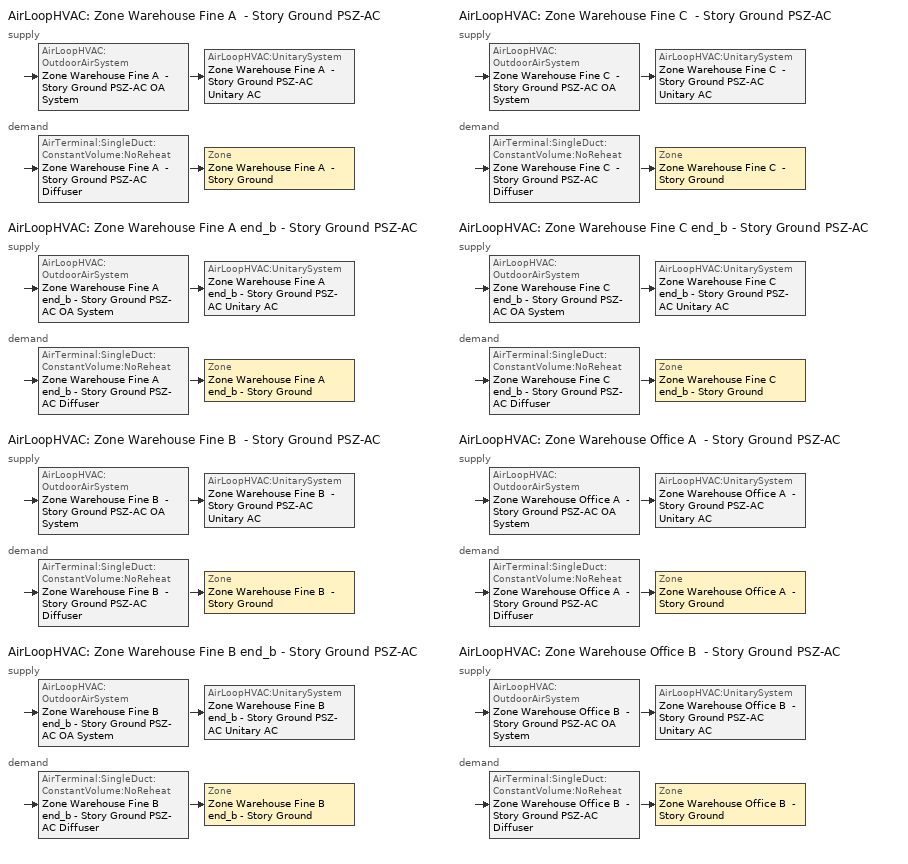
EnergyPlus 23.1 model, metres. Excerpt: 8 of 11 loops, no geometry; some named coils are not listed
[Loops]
AirLoopHVAC 'Zone Warehouse Fine A  - Story Ground PSZ-AC'
 supply: AirLoopHVAC:OutdoorAirSystem 'Zone Warehouse Fine A  - Story Ground PSZ-AC OA System' > AirLoopHVAC:UnitarySystem 'Zone Warehouse Fine A  - Story Ground PSZ-AC Unitary AC'
 demand: AirTerminal:SingleDuct:ConstantVolume:NoReheat 'Zone Warehouse Fine A  - Story Ground PSZ-AC Diffuser' > Zone 'Zone Warehouse Fine A  - Story Ground'
AirLoopHVAC 'Zone Warehouse Fine A end_b - Story Ground PSZ-AC'
 supply: AirLoopHVAC:OutdoorAirSystem 'Zone Warehouse Fine A end_b - Story Ground PSZ-AC OA System' > AirLoopHVAC:UnitarySystem 'Zone Warehouse Fine A end_b - Story Ground PSZ-AC Unitary AC'
 demand: AirTerminal:SingleDuct:ConstantVolume:NoReheat 'Zone Warehouse Fine A end_b - Story Ground PSZ-AC Diffuser' > Zone 'Zone Warehouse Fine A end_b - Story Ground'
AirLoopHVAC 'Zone Warehouse Fine B  - Story Ground PSZ-AC'
 supply: AirLoopHVAC:OutdoorAirSystem 'Zone Warehouse Fine B  - Story Ground PSZ-AC OA System' > AirLoopHVAC:UnitarySystem 'Zone Warehouse Fine B  - Story Ground PSZ-AC Unitary AC'
 demand: AirTerminal:SingleDuct:ConstantVolume:NoReheat 'Zone Warehouse Fine B  - Story Ground PSZ-AC Diffuser' > Zone 'Zone Warehouse Fine B  - Story Ground'
AirLoopHVAC 'Zone Warehouse Fine B end_b - Story Ground PSZ-AC'
 supply: AirLoopHVAC:OutdoorAirSystem 'Zone Warehouse Fine B end_b - Story Ground PSZ-AC OA System' > AirLoopHVAC:UnitarySystem 'Zone Warehouse Fine B end_b - Story Ground PSZ-AC Unitary AC'
 demand: AirTerminal:SingleDuct:ConstantVolume:NoReheat 'Zone Warehouse Fine B end_b - Story Ground PSZ-AC Diffuser' > Zone 'Zone Warehouse Fine B end_b - Story Ground'
AirLoopHVAC 'Zone Warehouse Fine C  - Story Ground PSZ-AC'
 supply: AirLoopHVAC:OutdoorAirSystem 'Zone Warehouse Fine C  - Story Ground PSZ-AC OA System' > AirLoopHVAC:UnitarySystem 'Zone Warehouse Fine C  - Story Ground PSZ-AC Unitary AC'
 demand: AirTerminal:SingleDuct:ConstantVolume:NoReheat 'Zone Warehouse Fine C  - Story Ground PSZ-AC Diffuser' > Zone 'Zone Warehouse Fine C  - Story Ground'
AirLoopHVAC 'Zone Warehouse Fine C end_b - Story Ground PSZ-AC'
 supply: AirLoopHVAC:OutdoorAirSystem 'Zone Warehouse Fine C end_b - Story Ground PSZ-AC OA System' > AirLoopHVAC:UnitarySystem 'Zone Warehouse Fine C end_b - Story Ground PSZ-AC Unitary AC'
 demand: AirTerminal:SingleDuct:ConstantVolume:NoReheat 'Zone Warehouse Fine C end_b - Story Ground PSZ-AC Diffuser' > Zone 'Zone Warehouse Fine C end_b - Story Ground'
AirLoopHVAC 'Zone Warehouse Office A  - Story Ground PSZ-AC'
 supply: AirLoopHVAC:OutdoorAirSystem 'Zone Warehouse Office A  - Story Ground PSZ-AC OA System' > AirLoopHVAC:UnitarySystem 'Zone Warehouse Office A  - Story Ground PSZ-AC Unitary AC'
 demand: AirTerminal:SingleDuct:ConstantVolume:NoReheat 'Zone Warehouse Office A  - Story Ground PSZ-AC Diffuser' > Zone 'Zone Warehouse Office A  - Story Ground'
AirLoopHVAC 'Zone Warehouse Office B  - Story Ground PSZ-AC'
 supply: AirLoopHVAC:OutdoorAirSystem 'Zone Warehouse Office B  - Story Ground PSZ-AC OA System' > AirLoopHVAC:UnitarySystem 'Zone Warehouse Office B  - Story Ground PSZ-AC Unitary AC'
 demand: AirTerminal:SingleDuct:ConstantVolume:NoReheat 'Zone Warehouse Office B  - Story Ground PSZ-AC Diffuser' > Zone 'Zone Warehouse Office B  - Story Ground'
[ZoneControl:Thermostat] Temperature Difference Between Cutout And Setpoint {deltaC}=0
Name | Zone or ZoneList | Control Type Schedule | Control 1
Zone Warehouse Fine A  - Story Ground Thermostat | Zone Warehouse Fine A  - Story Ground | Zone Warehouse Fine A  - Story Ground Thermostat Schedule | Warehouse Fine - DOE Ref 1980-2004 Thermostat
Zone Warehouse Fine A end_b - Story Ground Thermostat | Zone Warehouse Fine A end_b - Story Ground | Zone Warehouse Fine A end_b - Story Ground Thermostat Schedule | Warehouse Fine - DOE Ref 1980-2004 Thermostat 1
Zone Warehouse Fine B  - Story Ground Thermostat | Zone Warehouse Fine B  - Story Ground | Zone Warehouse Fine B  - Story Ground Thermostat Schedule | Warehouse Fine - DOE Ref 1980-2004 Thermostat 2
Zone Warehouse Fine B end_b - Story Ground Thermostat | Zone Warehouse Fine B end_b - Story Ground | Zone Warehouse Fine B end_b - Story Ground Thermostat Schedule | Warehouse Fine - DOE Ref 1980-2004 Thermostat 3
Zone Warehouse Fine C  - Story Ground Thermostat | Zone Warehouse Fine C  - Story Ground | Zone Warehouse Fine C  - Story Ground Thermostat Schedule | Warehouse Fine - DOE Ref 1980-2004 Thermostat 4
Zone Warehouse Fine C end_b - Story Ground Thermostat | Zone Warehouse Fine C end_b - Story Ground | Zone Warehouse Fine C end_b - Story Ground Thermostat Schedule | Warehouse Fine - DOE Ref 1980-2004 Thermostat 5
Zone Warehouse Office A  - Story Ground Thermostat | Zone Warehouse Office A  - Story Ground | Zone Warehouse Office A  - Story Ground Thermostat Schedule | Warehouse Office - DOE Ref 1980-2004 Thermostat
Zone Warehouse Office B  - Story Ground Thermostat | Zone Warehouse Office B  - Story Ground | Zone Warehouse Office B  - Story Ground Thermostat Schedule | Warehouse Office - DOE Ref 1980-2004 Thermostat 1
[ThermostatSetpoint:DualSetpoint]
Name | Heating Setpoint Temperature Schedule | Cooling Setpoint Temperature Schedule
Warehouse Fine - DOE Ref 1980-2004 Thermostat; Warehouse Fine - DOE Ref 1980-2004 Thermostat 1; Warehouse Fine - DOE Ref 1980-2004 Thermostat 2; Warehouse Fine - DOE Ref 1980-2004 Thermostat 3; Warehouse Fine - DOE Ref 1980-2004 Thermostat 4; Warehouse Fine - DOE Ref 1980-2004 Thermostat 5 | Warehouse HtgSetp FineStorage | Warehouse ClgSetp FineStorage
Warehouse Office - DOE Ref 1980-2004 Thermostat; Warehouse Office - DOE Ref 1980-2004 Thermostat 1 | Warehouse HtgSetp | Warehouse Cooling Setpoint
[Zone equipment]
Zone Warehouse Fine A  - Story Ground: Zone Warehouse Fine A  - Story Ground PSZ-AC Diffuser
Zone Warehouse Fine A end_b - Story Ground: Zone Warehouse Fine A end_b - Story Ground PSZ-AC Diffuser
Zone Warehouse Fine B  - Story Ground: Zone Warehouse Fine B  - Story Ground PSZ-AC Diffuser
Zone Warehouse Fine B end_b - Story Ground: Zone Warehouse Fine B end_b - Story Ground PSZ-AC Diffuser
Zone Warehouse Fine C  - Story Ground: Zone Warehouse Fine C  - Story Ground PSZ-AC Diffuser
Zone Warehouse Fine C end_b - Story Ground: Zone Warehouse Fine C end_b - Story Ground PSZ-AC Diffuser
Zone Warehouse Office A  - Story Ground: Zone Warehouse Office A  - Story Ground PSZ-AC Diffuser
Zone Warehouse Office B  - Story Ground: Zone Warehouse Office B  - Story Ground PSZ-AC Diffuser
[Sizing:Zone] Zone Cooling Design Supply Air Temperature Input Method=SupplyAirTemperature; Zone Cooling Design Supply Air Temperature {C}=12.7778; Zone Cooling Design Supply Air Temperature Difference {deltaC}=11.11; Zone Heating Design Supply Air Temperature Input Method=SupplyAirTemperature; Zone Heating Design Supply Air Temperature {C}=50; Zone Heating Design Supply Air Temperature Difference {deltaC}=11.11; Zone Cooling Design Supply Air Humidity Ratio {kgWater/kgDryAir}=0.0085; Zone Heating Design Supply Air Humidity Ratio {kgWater/kgDryAir}=0.008; Cooling Design Air Flow Method=DesignDay; Cooling Design Air Flow Rate {m3/s}=0; Cooling Minimum Air Flow per Zone Floor Area {m3/s-m2}=0.000762; Cooling Minimum Air Flow {m3/s}=0; Cooling Minimum Air Flow Fraction=0; Heating Design Air Flow Method=DesignDay; Heating Design Air Flow Rate {m3/s}=0; Heating Maximum Air Flow per Zone Floor Area {m3/s-m2}=0.002032; Heating Maximum Air Flow {m3/s}=0.141576; Heating Maximum Air Flow Fraction=0.3; Account for Dedicated Outdoor Air System=No; Zone Load Sizing Method=Sensible Load Only No Latent Load; Zone Latent Cooling Design Supply Air Humidity Ratio Input Method=HumidityRatioDifference; Zone Cooling Design Supply Air Humidity Ratio Difference {kgWater/kgDryAir}=0.005; Zone Latent Heating Design Supply Air Humidity Ratio Input Method=HumidityRatioDifference; Zone Humidification Design Supply Air Humidity Ratio Difference {kgWater/kgDryAir}=0.005
Name | Design Specification Outdoor Air Object
Zone Warehouse Fine A  - Story Ground | Zone Warehouse Fine A  - Story Ground DSOA Space List
Zone Warehouse Fine A end_b - Story Ground | Zone Warehouse Fine A end_b - Story Ground DSOA Space List
Zone Warehouse Fine B  - Story Ground | Zone Warehouse Fine B  - Story Ground DSOA Space List
Zone Warehouse Fine B end_b - Story Ground | Zone Warehouse Fine B end_b - Story Ground DSOA Space List
Zone Warehouse Fine C  - Story Ground | Zone Warehouse Fine C  - Story Ground DSOA Space List
Zone Warehouse Fine C end_b - Story Ground | Zone Warehouse Fine C end_b - Story Ground DSOA Space List
Zone Warehouse Office A  - Story Ground | Zone Warehouse Office A  - Story Ground DSOA Space List
Zone Warehouse Office B  - Story Ground | Zone Warehouse Office B  - Story Ground DSOA Space List
[DesignSpecification:OutdoorAir] Outdoor Air Method=Sum; Outdoor Air Flow per Zone {m3/s}=0; Outdoor Air Flow Air Changes per Hour {1/hr}=0
Name | Outdoor Air Flow per Person {m3/s-person} | Outdoor Air Flow per Zone Floor Area {m3/s-m2}
Warehouse Fine Ventilation | 0 | 0.000254
Warehouse Office Ventilation | 0.00943895 | 0
[DesignSpecification:OutdoorAir:SpaceList]
Name | Space Name 1 | Space Design Specification Outdoor Air Object Name 1
Zone Warehouse Fine A  - Story Ground DSOA Space List | Warehouse Fine A  - Story Ground | Warehouse Fine Ventilation
Zone Warehouse Fine A end_b - Story Ground DSOA Space List | Warehouse Fine A end_b - Story Ground | Warehouse Fine Ventilation
Zone Warehouse Fine B  - Story Ground DSOA Space List | Warehouse Fine B  - Story Ground | Warehouse Fine Ventilation
Zone Warehouse Fine B end_b - Story Ground DSOA Space List | Warehouse Fine B end_b - Story Ground | Warehouse Fine Ventilation
Zone Warehouse Fine C  - Story Ground DSOA Space List | Warehouse Fine C  - Story Ground | Warehouse Fine Ventilation
Zone Warehouse Fine C end_b - Story Ground DSOA Space List | Warehouse Fine C end_b - Story Ground | Warehouse Fine Ventilation
Zone Warehouse Office A  - Story Ground DSOA Space List | Warehouse Office A  - Story Ground | Warehouse Office Ventilation
Zone Warehouse Office B  - Story Ground DSOA Space List | Warehouse Office B  - Story Ground | Warehouse Office Ventilation
[AirTerminal:SingleDuct:ConstantVolume:NoReheat] Availability Schedule=Always On Discrete; Maximum Air Flow Rate {m3/s}=AutoSize
Zone Warehouse Fine A  - Story Ground PSZ-AC Diffuser; Zone Warehouse Fine A end_b - Story Ground PSZ-AC Diffuser; Zone Warehouse Fine B  - Story Ground PSZ-AC Diffuser; Zone Warehouse Fine B end_b - Story Ground PSZ-AC Diffuser; Zone Warehouse Fine C  - Story Ground PSZ-AC Diffuser; Zone Warehouse Fine C end_b - Story Ground PSZ-AC Diffuser; Zone Warehouse Office A  - Story Ground PSZ-AC Diffuser; Zone Warehouse Office B  - Story Ground PSZ-AC Diffuser
[Controller:MechanicalVentilation] Availability Schedule=Always On Discrete; Demand Controlled Ventilation=No; System Outdoor Air Method=ZoneSum
Name | Zone or ZoneList Name 1 | Design Specification Outdoor Air Object Name 1
Controller Mechanical Ventilation 1 | Zone Warehouse Fine A  - Story Ground | Warehouse Fine Ventilation
Controller Mechanical Ventilation 2 | Zone Warehouse Fine A end_b - Story Ground | Warehouse Fine Ventilation
Controller Mechanical Ventilation 3 | Zone Warehouse Fine B  - Story Ground | Warehouse Fine Ventilation
Controller Mechanical Ventilation 4 | Zone Warehouse Fine B end_b - Story Ground | Warehouse Fine Ventilation
Controller Mechanical Ventilation 5 | Zone Warehouse Fine C  - Story Ground | Warehouse Fine Ventilation
Controller Mechanical Ventilation 6 | Zone Warehouse Fine C end_b - Story Ground | Warehouse Fine Ventilation
Controller Mechanical Ventilation 7 | Zone Warehouse Office A  - Story Ground | Warehouse Office Ventilation
Controller Mechanical Ventilation 8 | Zone Warehouse Office B  - Story Ground | Warehouse Office Ventilation
[AirLoopHVAC] Design Supply Air Flow Rate {m3/s}=AutoSize; Design Return Air Flow Fraction of Supply Air Flow=1
Zone Warehouse Fine A  - Story Ground PSZ-AC; Zone Warehouse Fine A end_b - Story Ground PSZ-AC; Zone Warehouse Fine B  - Story Ground PSZ-AC; Zone Warehouse Fine B end_b - Story Ground PSZ-AC; Zone Warehouse Fine C  - Story Ground PSZ-AC; Zone Warehouse Fine C end_b - Story Ground PSZ-AC; Zone Warehouse Office A  - Story Ground PSZ-AC; Zone Warehouse Office B  - Story Ground PSZ-AC
[Sizing:System] Type of Load to Size On=Sensible; Design Outdoor Air Flow Rate {m3/s}=Autosize; Central Heating Maximum System Air Flow Ratio=1; Preheat Design Temperature {C}=7.22222; Preheat Design Humidity Ratio {kgWater/kgDryAir}=0.008; Precool Design Temperature {C}=12.7778; Precool Design Humidity Ratio {kgWater/kgDryAir}=0.008; Central Cooling Design Supply Air Temperature {C}=12.7778; Central Heating Design Supply Air Temperature {C}=50; Type of Zone Sum to Use=Coincident; 100% Outdoor Air in Cooling=No; 100% Outdoor Air in Heating=No; Central Cooling Design Supply Air Humidity Ratio {kgWater/kgDryAir}=0.0085; Central Heating Design Supply Air Humidity Ratio {kgWater/kgDryAir}=0.008; Cooling Supply Air Flow Rate Method=DesignDay; Cooling Supply Air Flow Rate {m3/s}=0; Cooling Supply Air Flow Rate Per Floor Area {m3/s-m2}=0.00996765; Cooling Fraction of Autosized Cooling Supply Air Flow Rate=1; Cooling Supply Air Flow Rate Per Unit Cooling Capacity {m3/s-W}=3.94755e-05; Heating Supply Air Flow Rate Method=DesignDay; Heating Supply Air Flow Rate {m3/s}=0; Heating Supply Air Flow Rate Per Floor Area {m3/s-m2}=0.00996765; Heating Fraction of Autosized Heating Supply Air Flow Rate=1; Heating Fraction of Autosized Cooling Supply Air Flow Rate=1; Heating Supply Air Flow Rate Per Unit Heating Capacity {m3/s-W}=3.15882e-05; System Outdoor Air Method=ZoneSum; Zone Maximum Outdoor Air Fraction=1; Cooling Design Capacity Method=CoolingDesignCapacity; Cooling Design Capacity {W}=Autosize; Cooling Design Capacity Per Floor Area {W/m2}=234.7; Fraction of Autosized Cooling Design Capacity=1; Heating Design Capacity Method=HeatingDesignCapacity; Heating Design Capacity {W}=Autosize; Heating Design Capacity Per Floor Area {W/m2}=157; Fraction of Autosized Heating Design Capacity=1; Central Cooling Capacity Control Method=OnOff; Occupant Diversity=Autosize
Zone Warehouse Fine A  - Story Ground PSZ-AC; Zone Warehouse Fine A end_b - Story Ground PSZ-AC; Zone Warehouse Fine B  - Story Ground PSZ-AC; Zone Warehouse Fine B end_b - Story Ground PSZ-AC; Zone Warehouse Fine C  - Story Ground PSZ-AC; Zone Warehouse Fine C end_b - Story Ground PSZ-AC; Zone Warehouse Office A  - Story Ground PSZ-AC; Zone Warehouse Office B  - Story Ground PSZ-AC
[Controller:OutdoorAir] Minimum Outdoor Air Flow Rate {m3/s}=Autosize; Maximum Outdoor Air Flow Rate {m3/s}=Autosize; Economizer Control Type=NoEconomizer; Economizer Control Action Type=ModulateFlow; Economizer Maximum Limit Dry-Bulb Temperature {C}=28; Economizer Maximum Limit Enthalpy {J/kg}=64000; Lockout Type=LockoutWithCompressor; Minimum Limit Type=FixedMinimum; Minimum Outdoor Air Schedule=Always On Discrete; High Humidity Control=No; Control High Indoor Humidity Based on Outdoor Humidity Ratio=Yes; Heat Recovery Bypass Control Type=BypassWhenWithinEconomizerLimits
Name | Mechanical Ventilation Controller
Zone Warehouse Fine A  - Story Ground PSZ-AC OA System Controller | Controller Mechanical Ventilation 1
Zone Warehouse Fine A end_b - Story Ground PSZ-AC OA System Controller | Controller Mechanical Ventilation 2
Zone Warehouse Fine B  - Story Ground PSZ-AC OA System Controller | Controller Mechanical Ventilation 3
Zone Warehouse Fine B end_b - Story Ground PSZ-AC OA System Controller | Controller Mechanical Ventilation 4
Zone Warehouse Fine C  - Story Ground PSZ-AC OA System Controller | Controller Mechanical Ventilation 5
Zone Warehouse Fine C end_b - Story Ground PSZ-AC OA System Controller | Controller Mechanical Ventilation 6
Zone Warehouse Office A  - Story Ground PSZ-AC OA System Controller | Controller Mechanical Ventilation 7
Zone Warehouse Office B  - Story Ground PSZ-AC OA System Controller | Controller Mechanical Ventilation 8
[SetpointManager:MixedAir] Control Variable=Temperature
Name | Setpoint Node or NodeList
Zone Warehouse Fine A  - Story Ground PSZ-AC Mixed Air Node OS Default SPM | Zone Warehouse Fine A  - Story Ground PSZ-AC Mixed Air Node
Zone Warehouse Fine A end_b - Story Ground PSZ-AC Mixed Air Node OS Default SPM | Zone Warehouse Fine A end_b - Story Ground PSZ-AC Mixed Air Node
Zone Warehouse Fine B  - Story Ground PSZ-AC Mixed Air Node OS Default SPM | Zone Warehouse Fine B  - Story Ground PSZ-AC Mixed Air Node
Zone Warehouse Fine B end_b - Story Ground PSZ-AC Mixed Air Node OS Default SPM | Zone Warehouse Fine B end_b - Story Ground PSZ-AC Mixed Air Node
Zone Warehouse Fine C  - Story Ground PSZ-AC Mixed Air Node OS Default SPM | Zone Warehouse Fine C  - Story Ground PSZ-AC Mixed Air Node
Zone Warehouse Fine C end_b - Story Ground PSZ-AC Mixed Air Node OS Default SPM | Zone Warehouse Fine C end_b - Story Ground PSZ-AC Mixed Air Node
Zone Warehouse Office A  - Story Ground PSZ-AC Mixed Air Node OS Default SPM | Zone Warehouse Office A  - Story Ground PSZ-AC Mixed Air Node
Zone Warehouse Office B  - Story Ground PSZ-AC Mixed Air Node OS Default SPM | Zone Warehouse Office B  - Story Ground PSZ-AC Mixed Air Node
[AirLoopHVAC:UnitarySystem] Control Type=Load; Dehumidification Control Type=None; Availability Schedule=Always On Discrete; Fan Placement=DrawThrough; DX Heating Coil Sizing Ratio=1; Use DOAS DX Cooling Coil=No; Minimum Supply Air Temperature {C}=2; Latent Load Control=SensibleOnlyLoadControl; Cooling Supply Air Flow Rate {m3/s}=Autosize; Heating Supply Air Flow Rate {m3/s}=Autosize; No Load Supply Air Flow Rate {m3/s}=Autosize; Maximum Supply Air Temperature {C}=80; Maximum Outdoor Dry-Bulb Temperature for Supplemental Heater Operation {C}=21; Maximum Cycling Rate {cycles/hr}=2.5; Heat Pump Time Constant {s}=60; Fraction of On-Cycle Power Use=0.01; Heat Pump Fan Delay Time {s}=60; Ancillary On-Cycle Electric Power {W}=0; Ancillary Off-Cycle Electric Power {W}=0
Name | Controlling Zone or Thermostat Location | Supply Fan | Supply Air Fan Operating Mode Schedule | Heating Coil | Cooling Coil | Supplemental Heating Coil
Zone Warehouse Fine A  - Story Ground PSZ-AC Unitary AC | Zone Warehouse Fine A  - Story Ground | Zone Warehouse Fine A  - Story Ground PSZ-AC Fan | Zone Warehouse Fine A  - Story Ground PSZ-AC Occ Sch | Zone Warehouse Fine A  - Story Ground PSZ-AC Water Htg Coil | Zone Warehouse Fine A  - Story Ground PSZ-AC 1spd DX AC Clg Coil 5kBtu/hr 9.7SEER | Zone Warehouse Fine A  - Story Ground PSZ-AC Electric Backup Htg Coil
Zone Warehouse Fine A end_b - Story Ground PSZ-AC Unitary AC | Zone Warehouse Fine A end_b - Story Ground | Zone Warehouse Fine A end_b - Story Ground PSZ-AC Fan | Zone Warehouse Fine A end_b - Story Ground PSZ-AC Occ Sch | Zone Warehouse Fine A end_b - Story Ground PSZ-AC Water Htg Coil | Zone Warehouse Fine A end_b - Story Ground PSZ-AC 1spd DX AC Clg Coil 8kBtu/hr 9.7SEER | Zone Warehouse Fine A end_b - Story Ground PSZ-AC Electric Backup Htg Coil
Zone Warehouse Fine B  - Story Ground PSZ-AC Unitary AC | Zone Warehouse Fine B  - Story Ground | Zone Warehouse Fine B  - Story Ground PSZ-AC Fan | Zone Warehouse Fine B  - Story Ground PSZ-AC Occ Sch | Zone Warehouse Fine B  - Story Ground PSZ-AC Water Htg Coil | Zone Warehouse Fine B  - Story Ground PSZ-AC 1spd DX AC Clg Coil 3kBtu/hr 9.7SEER | Zone Warehouse Fine B  - Story Ground PSZ-AC Electric Backup Htg Coil
Zone Warehouse Fine B end_b - Story Ground PSZ-AC Unitary AC | Zone Warehouse Fine B end_b - Story Ground | Zone Warehouse Fine B end_b - Story Ground PSZ-AC Fan | Zone Warehouse Fine B end_b - Story Ground PSZ-AC Occ Sch | Zone Warehouse Fine B end_b - Story Ground PSZ-AC Water Htg Coil | Zone Warehouse Fine B end_b - Story Ground PSZ-AC 1spd DX AC Clg Coil 11kBtu/hr 9.7SEER | Zone Warehouse Fine B end_b - Story Ground PSZ-AC Electric Backup Htg Coil
Zone Warehouse Fine C  - Story Ground PSZ-AC Unitary AC | Zone Warehouse Fine C  - Story Ground | Zone Warehouse Fine C  - Story Ground PSZ-AC Fan | Zone Warehouse Fine C  - Story Ground PSZ-AC Occ Sch | Zone Warehouse Fine C  - Story Ground PSZ-AC Water Htg Coil | Zone Warehouse Fine C  - Story Ground PSZ-AC 1spd DX AC Clg Coil 4kBtu/hr 9.7SEER | Zone Warehouse Fine C  - Story Ground PSZ-AC Electric Backup Htg Coil
Zone Warehouse Fine C end_b - Story Ground PSZ-AC Unitary AC | Zone Warehouse Fine C end_b - Story Ground | Zone Warehouse Fine C end_b - Story Ground PSZ-AC Fan | Zone Warehouse Fine C end_b - Story Ground PSZ-AC Occ Sch | Zone Warehouse Fine C end_b - Story Ground PSZ-AC Water Htg Coil | Zone Warehouse Fine C end_b - Story Ground PSZ-AC 1spd DX AC Clg Coil 7kBtu/hr 9.7SEER | Zone Warehouse Fine C end_b - Story Ground PSZ-AC Electric Backup Htg Coil
Zone Warehouse Office A  - Story Ground PSZ-AC Unitary AC | Zone Warehouse Office A  - Story Ground | Zone Warehouse Office A  - Story Ground PSZ-AC Fan | Zone Warehouse Office A  - Story Ground PSZ-AC Occ Sch | Zone Warehouse Office A  - Story Ground PSZ-AC Water Htg Coil | Zone Warehouse Office A  - Story Ground PSZ-AC 1spd DX AC Clg Coil 5kBtu/hr 9.7SEER | Zone Warehouse Office A  - Story Ground PSZ-AC Electric Backup Htg Coil
Zone Warehouse Office B  - Story Ground PSZ-AC Unitary AC | Zone Warehouse Office B  - Story Ground | Zone Warehouse Office B  - Story Ground PSZ-AC Fan | Zone Warehouse Office B  - Story Ground PSZ-AC Occ Sch | Zone Warehouse Office B  - Story Ground PSZ-AC Water Htg Coil | Zone Warehouse Office B  - Story Ground PSZ-AC 1spd DX AC Clg Coil 8kBtu/hr 9.7SEER | Zone Warehouse Office B  - Story Ground PSZ-AC Electric Backup Htg Coil
[Fan:OnOff] Availability Schedule=Always On Discrete; Fan Total Efficiency=0.53625; Pressure Rise {Pa}=622.722; Maximum Flow Rate {m3/s}=Autosize; Motor Efficiency=0.825; Motor In Airstream Fraction=1
Name | Fan Power Ratio Function of Speed Ratio Curve | Fan Efficiency Ratio Function of Speed Ratio Curve
Zone Warehouse Fine A  - Story Ground PSZ-AC Fan | Fan On Off Power Curve | Fan On Off Efficiency Curve
Zone Warehouse Fine A end_b - Story Ground PSZ-AC Fan | Fan On Off Power Curve 1 | Fan On Off Efficiency Curve 1
Zone Warehouse Fine B  - Story Ground PSZ-AC Fan | Fan On Off Power Curve 2 | Fan On Off Efficiency Curve 2
Zone Warehouse Fine B end_b - Story Ground PSZ-AC Fan | Fan On Off Power Curve 3 | Fan On Off Efficiency Curve 3
Zone Warehouse Fine C  - Story Ground PSZ-AC Fan | Fan On Off Power Curve 4 | Fan On Off Efficiency Curve 4
Zone Warehouse Fine C end_b - Story Ground PSZ-AC Fan | Fan On Off Power Curve 5 | Fan On Off Efficiency Curve 5
Zone Warehouse Office A  - Story Ground PSZ-AC Fan | Fan On Off Power Curve 6 | Fan On Off Efficiency Curve 6
Zone Warehouse Office B  - Story Ground PSZ-AC Fan | Fan On Off Power Curve 7 | Fan On Off Efficiency Curve 7
[Coil:Cooling:DX:SingleSpeed] Availability Schedule=Always On Discrete; Gross Rated Total Cooling Capacity {W}=Autosize; Gross Rated Sensible Heat Ratio=Autosize; Gross Rated Cooling COP {W/W}=3.14722; Rated Air Flow Rate {m3/s}=Autosize; Rated Evaporator Fan Power Per Volume Flow Rate 2017 {W/(m3/s)}=773.3; Rated Evaporator Fan Power Per Volume Flow Rate 2023 {W/(m3/s)}=934.4; Total Cooling Capacity Function of Temperature Curve=DOE Ref DX Clg Coil Cool-Cap-fT; Total Cooling Capacity Function of Flow Fraction Curve=DOE Ref DX Clg Coil Cool-CAP-fFlow; Energy Input Ratio Function of Temperature Curve=DOE Ref DX Clg Coil Cool-EIR-fT; Energy Input Ratio Function of Flow Fraction Curve=DOE Ref DX Clg Coil Cool-EIR-fFlow; Part Load Fraction Correlation Curve=DOE Ref DX Clg Coil Cool-PLF-fPLR; Minimum Outdoor Dry-Bulb Temperature for Compressor Operation {C}=-25; Nominal Time for Condensate Removal to Begin {s}=0; Ratio of Initial Moisture Evaporation Rate and Steady State Latent Capacity=0; Maximum Cycling Rate {cycles/hr}=0; Latent Capacity Time Constant {s}=0; Condenser Type=AirCooled; Evaporative Condenser Effectiveness=0.9; Evaporative Condenser Air Flow Rate {m3/s}=Autosize; Evaporative Condenser Pump Rated Power Consumption {W}=Autosize; Crankcase Heater Capacity {W}=0; Maximum Outdoor Dry-Bulb Temperature for Crankcase Heater Operation {C}=10; Basin Heater Capacity {W/K}=0; Basin Heater Setpoint Temperature {C}=2
Zone Warehouse Fine A  - Story Ground PSZ-AC 1spd DX AC Clg Coil 5kBtu/hr 9.7SEER; Zone Warehouse Fine A end_b - Story Ground PSZ-AC 1spd DX AC Clg Coil 8kBtu/hr 9.7SEER; Zone Warehouse Fine B  - Story Ground PSZ-AC 1spd DX AC Clg Coil 3kBtu/hr 9.7SEER; Zone Warehouse Fine B end_b - Story Ground PSZ-AC 1spd DX AC Clg Coil 11kBtu/hr 9.7SEER; Zone Warehouse Fine C  - Story Ground PSZ-AC 1spd DX AC Clg Coil 4kBtu/hr 9.7SEER; Zone Warehouse Fine C end_b - Story Ground PSZ-AC 1spd DX AC Clg Coil 7kBtu/hr 9.7SEER; Zone Warehouse Office A  - Story Ground PSZ-AC 1spd DX AC Clg Coil 5kBtu/hr 9.7SEER; Zone Warehouse Office B  - Story Ground PSZ-AC 1spd DX AC Clg Coil 8kBtu/hr 9.7SEER
[Coil:Heating:Electric] Availability Schedule=Always On Discrete; Efficiency=1; Nominal Capacity {W}=Autosize
Zone Warehouse Fine A  - Story Ground PSZ-AC Electric Backup Htg Coil; Zone Warehouse Fine A end_b - Story Ground PSZ-AC Electric Backup Htg Coil; Zone Warehouse Fine B  - Story Ground PSZ-AC Electric Backup Htg Coil; Zone Warehouse Fine B end_b - Story Ground PSZ-AC Electric Backup Htg Coil; Zone Warehouse Fine C  - Story Ground PSZ-AC Electric Backup Htg Coil; Zone Warehouse Fine C end_b - Story Ground PSZ-AC Electric Backup Htg Coil; Zone Warehouse Office A  - Story Ground PSZ-AC Electric Backup Htg Coil; Zone Warehouse Office B  - Story Ground PSZ-AC Electric Backup Htg Coil
[SetpointManager:SingleZone:Reheat] Control Variable=Temperature; Minimum Supply Air Temperature {C}=12.7778; Maximum Supply Air Temperature {C}=50
Name | Control Zone | Setpoint Node or NodeList
Zone Warehouse Fine A  - Story Ground Setpoint Manager SZ Reheat | Zone Warehouse Fine A  - Story Ground | Zone Warehouse Fine A  - Story Ground PSZ-AC Supply Outlet Node
Zone Warehouse Fine A end_b - Story Ground Setpoint Manager SZ Reheat | Zone Warehouse Fine A end_b - Story Ground | Zone Warehouse Fine A end_b - Story Ground PSZ-AC Supply Outlet Node
Zone Warehouse Fine B  - Story Ground Setpoint Manager SZ Reheat | Zone Warehouse Fine B  - Story Ground | Zone Warehouse Fine B  - Story Ground PSZ-AC Supply Outlet Node
Zone Warehouse Fine B end_b - Story Ground Setpoint Manager SZ Reheat | Zone Warehouse Fine B end_b - Story Ground | Zone Warehouse Fine B end_b - Story Ground PSZ-AC Supply Outlet Node
Zone Warehouse Fine C  - Story Ground Setpoint Manager SZ Reheat | Zone Warehouse Fine C  - Story Ground | Zone Warehouse Fine C  - Story Ground PSZ-AC Supply Outlet Node
Zone Warehouse Fine C end_b - Story Ground Setpoint Manager SZ Reheat | Zone Warehouse Fine C end_b - Story Ground | Zone Warehouse Fine C end_b - Story Ground PSZ-AC Supply Outlet Node
Zone Warehouse Office A  - Story Ground Setpoint Manager SZ Reheat | Zone Warehouse Office A  - Story Ground | Zone Warehouse Office A  - Story Ground PSZ-AC Supply Outlet Node
Zone Warehouse Office B  - Story Ground Setpoint Manager SZ Reheat | Zone Warehouse Office B  - Story Ground | Zone Warehouse Office B  - Story Ground PSZ-AC Supply Outlet Node
[Schedule:Day:Interval]
Warehouse HtgSetp FineStorage Default; autogen Warehouse HtgSetp FineStorage 0_day_sch; autogen Warehouse HtgSetp FineStorage 1_day_sch: Average, 24:00, 15.56
Warehouse HtgSetp FineStorage Summer Design Day; Warehouse HtgSetp FineStorage Winter Design Day: No, 24:00, 15.56
Warehouse ClgSetp FineStorage Default; autogen Warehouse ClgSetp FineStorage 0_day_sch; autogen Warehouse ClgSetp FineStorage 1_day_sch: Average, 24:00, 26.7
Warehouse ClgSetp FineStorage Summer Design Day; Warehouse ClgSetp FineStorage Winter Design Day: No, 24:00, 26.7
Warehouse HtgSetp Sun Day: Average, 24:00, 15.6
autogen Warehouse HtgSetp 2_day_sch; Warehouse HtgSetp Default: Average, 06:00, 15.6, 18:00, 21.1, 24:00, 15.6
Warehouse HtgSetp Sat Day: Average, 02:00, 21.1, 22:00, 15.6, 24:00, 21.1
Warehouse HtgSetp Summer Design Day; Warehouse HtgSetp Winter Design Day: No, 06:00, 15.6, 07:00, 17.8, 08:00, 20, 18:00, 21, 24:00, 15.6
Warehouse Cooling Setpoint Default: Average, 24:00, 30
Warehouse Cooling Setpoint Wkdy|SmrDsn Day; autogen Schedule Rule 38 2_day_sch: Average, 06:00, 30, 17:00, 24, 24:00, 30
Warehouse Cooling Setpoint Sat Day: Average, 00:10, 29.9583, 00:20, 29.9167, 00:30, 29.875, 00:40, 29.8333, 00:50, 29.7917, 01:00, 29.75, 01:10, 29.7083, 01:20, 29.6667, 01:30, 29.625, 01:40, 29.5833, 01:50, 29.5417, 02:00, 29.5, 02:10, 29.4583, 02:20, 29.4167, 02:30, 29.375, 02:40, 29.3333, 02:50, 29.2917, 03:00, 29.25, 03:10, 29.2083, 03:20, 29.1667, 03:30, 29.125, 03:40, 29.0833, 03:50, 29.0417, 04:00, 29, 04:10, 28.9583, 04:20, 28.9167, 04:30, 28.875, 04:40, 28.8333, 04:50, 28.7917, 05:00, 28.75, 05:10, 28.7083, 05:20, 28.6667, 05:30, 28.625, 05:40, 28.5833, 05:50, 28.5417, 06:00, 28.5, 06:10, 28.4583, 06:20, 28.4167, 06:30, 28.375, 06:40, 28.3333, 06:50, 28.2917, 07:00, 28.25, 07:10, 28.2083, 07:20, 28.1667, 07:30, 28.125, 07:40, 28.0833, 07:50, 28.0417, 08:00, 28, 08:10, 27.9583, 08:20, 27.9167, 08:30, 27.875, 08:40, 27.8333, 08:50, 27.7917, 09:00, 27.75, 09:10, 27.7083, 09:20, 27.6667, 09:30, 27.625, 09:40, 27.5833, 09:50, 27.5417, 10:00, 27.5, 10:10, 27.4583, 10:20, 27.4167, 10:30, 27.375, 10:40, 27.3333, 10:50, 27.2917, 11:00, 27.25, 11:10, 27.2083, 11:20, 27.1667, 11:30, 27.125, 11:40, 27.0833, 11:50, 27.0417, 12:00, 27, 12:09, 26.9583, 12:19, 26.9167, 12:29, 26.875, 12:39, 26.8333, 12:49, 26.7917, 12:59, 26.75, 13:09, 26.7083, 13:19, 26.6667, 13:29, 26.625, 13:39, 26.5833, 13:49, 26.5417, 13:59, 26.5, 14:09, 26.4583, 14:19, 26.4167, 14:29, 26.375, 14:39, 26.3333, 14:49, 26.2917, 14:59, 26.25, 15:09, 26.2083, 15:19, 26.1667, 15:29, 26.125, 15:39, 26.0833, 15:49, 26.0417, 15:59, 26, 16:09, 25.9583, 16:19, 25.9167, 16:29, 25.875, 16:39, 25.8333, 16:49, 25.7917, 16:59, 25.75, 17:09, 25.7083, 17:19, 25.6667, 17:29, 25.625, 17:39, 25.5833, 17:49, 25.5417, 17:59, 25.5, 18:09, 25.4583, 18:19, 25.4167, 18:29, 25.375, 18:39, 25.3333, 18:49, 25.2917, 18:59, 25.25, 19:09, 25.2083, 19:19, 25.1667, 19:29, 25.125, 19:39, 25.0833, 19:49, 25.0417, 19:59, 25, 20:09, 24.9583, 20:19, 24.9167, 20:29, 24.875, 20:39, 24.8333, 20:49, 24.7917, 20:59, 24.75, 21:09, 24.7083, 21:19, 24.6667, 21:29, 24.625, 21:39, 24.5833, 21:49, 24.5417, 21:59, 24.5, 22:09, 24.4583, 22:19, 24.4167, 22:29, 24.375, 22:39, 24.3333, 22:49, 24.2917, 22:59, 24.25, 23:09, 24.2083, 23:19, 24.1667, 23:29, 24.125, 23:39, 24.0833, 23:49, 24.0417, 23:59, 24, 24:00, 24
Warehouse Cooling Setpoint Summer Design Day: No, 06:00, 30, 17:00, 24, 24:00, 30
Zone Warehouse Fine A  - Story Ground PSZ-AC Occ Sch Default; Zone Warehouse Fine A  - Story Ground PSZ-AC Occ Sch Sunday; Zone Warehouse Fine A end_b - Story Ground PSZ-AC Occ Sch Default; Zone Warehouse Fine A end_b - Story Ground PSZ-AC Occ Sch Sunday; Zone Warehouse Fine B  - Story Ground PSZ-AC Occ Sch Default; Zone Warehouse Fine B  - Story Ground PSZ-AC Occ Sch Sunday; Zone Warehouse Fine B end_b - Story Ground PSZ-AC Occ Sch Default; Zone Warehouse Fine B end_b - Story Ground PSZ-AC Occ Sch Sunday; Zone Warehouse Fine C  - Story Ground PSZ-AC Occ Sch Default; Zone Warehouse Fine C  - Story Ground PSZ-AC Occ Sch Sunday; Zone Warehouse Fine C end_b - Story Ground PSZ-AC Occ Sch Default; Zone Warehouse Fine C end_b - Story Ground PSZ-AC Occ Sch Sunday; Zone Warehouse Office A  - Story Ground PSZ-AC Occ Sch Sunday; Zone Warehouse Office B  - Story Ground PSZ-AC Occ Sch Sunday: No, 24:00, 0
Zone Warehouse Fine A  - Story Ground PSZ-AC Occ Sch Summer Design Day; Zone Warehouse Fine A  - Story Ground PSZ-AC Occ Sch Winter Design Day; Zone Warehouse Fine A end_b - Story Ground PSZ-AC Occ Sch Summer Design Day; Zone Warehouse Fine A end_b - Story Ground PSZ-AC Occ Sch Winter Design Day; Zone Warehouse Fine B  - Story Ground PSZ-AC Occ Sch Summer Design Day; Zone Warehouse Fine B  - Story Ground PSZ-AC Occ Sch Winter Design Day; Zone Warehouse Fine B end_b - Story Ground PSZ-AC Occ Sch Summer Design Day; Zone Warehouse Fine B end_b - Story Ground PSZ-AC Occ Sch Winter Design Day; Zone Warehouse Fine C  - Story Ground PSZ-AC Occ Sch Summer Design Day; Zone Warehouse Fine C  - Story Ground PSZ-AC Occ Sch Winter Design Day; Zone Warehouse Fine C end_b - Story Ground PSZ-AC Occ Sch Summer Design Day; Zone Warehouse Fine C end_b - Story Ground PSZ-AC Occ Sch Winter Design Day; Zone Warehouse Office A  - Story Ground PSZ-AC Occ Sch Summer Design Day; Zone Warehouse Office A  - Story Ground PSZ-AC Occ Sch Winter Design Day; Zone Warehouse Office B  - Story Ground PSZ-AC Occ Sch Summer Design Day; Zone Warehouse Office B  - Story Ground PSZ-AC Occ Sch Winter Design Day: No, 24:00, 1
Zone Warehouse Office A  - Story Ground PSZ-AC Occ Sch Default; Zone Warehouse Office A  - Story Ground PSZ-AC Occ Sch Friday; Zone Warehouse Office B  - Story Ground PSZ-AC Occ Sch Default; Zone Warehouse Office B  - Story Ground PSZ-AC Occ Sch Friday: No, 07:20, 0, 16:40, 1, 24:00, 0
[Schedule:Week:Daily]
Warehouse HtgSetp FineStorage Week Rule - Jan1-Feb25: Warehouse HtgSetp FineStorage Default, autogen Warehouse HtgSetp FineStorage 0_day_sch, Warehouse HtgSetp FineStorage Default, Warehouse HtgSetp FineStorage Default, autogen Warehouse HtgSetp FineStorage 1_day_sch, Warehouse HtgSetp FineStorage Default, Warehouse HtgSetp FineStorage Default, Warehouse HtgSetp FineStorage Default, Warehouse HtgSetp FineStorage Summer Design Day, Warehouse HtgSetp FineStorage Winter Design Day, Warehouse HtgSetp FineStorage Default, Warehouse HtgSetp FineStorage Default
Warehouse HtgSetp FineStorage Week Rule - Feb26-Mar4: Warehouse HtgSetp FineStorage Default, autogen Warehouse HtgSetp FineStorage 0_day_sch, Warehouse HtgSetp FineStorage Default, autogen Warehouse HtgSetp FineStorage 1_day_sch, Warehouse HtgSetp FineStorage Default, Warehouse HtgSetp FineStorage Default, Warehouse HtgSetp FineStorage Default, Warehouse HtgSetp FineStorage Default, Warehouse HtgSetp FineStorage Summer Design Day, Warehouse HtgSetp FineStorage Winter Design Day, Warehouse HtgSetp FineStorage Default, Warehouse HtgSetp FineStorage Default
Warehouse HtgSetp FineStorage Week Rule - Mar5-Dec31: autogen Warehouse HtgSetp FineStorage 0_day_sch, Warehouse HtgSetp FineStorage Default, Warehouse HtgSetp FineStorage Default, autogen Warehouse HtgSetp FineStorage 1_day_sch, Warehouse HtgSetp FineStorage Default, Warehouse HtgSetp FineStorage Default, Warehouse HtgSetp FineStorage Default, Warehouse HtgSetp FineStorage Default, Warehouse HtgSetp FineStorage Summer Design Day, Warehouse HtgSetp FineStorage Winter Design Day, Warehouse HtgSetp FineStorage Default, Warehouse HtgSetp FineStorage Default
Warehouse ClgSetp FineStorage Week Rule - Jan1-Feb25: Warehouse ClgSetp FineStorage Default, autogen Warehouse ClgSetp FineStorage 0_day_sch, Warehouse ClgSetp FineStorage Default, Warehouse ClgSetp FineStorage Default, autogen Warehouse ClgSetp FineStorage 1_day_sch, Warehouse ClgSetp FineStorage Default, Warehouse ClgSetp FineStorage Default, Warehouse ClgSetp FineStorage Default, Warehouse ClgSetp FineStorage Summer Design Day, Warehouse ClgSetp FineStorage Winter Design Day, Warehouse ClgSetp FineStorage Default, Warehouse ClgSetp FineStorage Default
Warehouse ClgSetp FineStorage Week Rule - Feb26-Mar4: Warehouse ClgSetp FineStorage Default, autogen Warehouse ClgSetp FineStorage 0_day_sch, Warehouse ClgSetp FineStorage Default, autogen Warehouse ClgSetp FineStorage 1_day_sch, Warehouse ClgSetp FineStorage Default, Warehouse ClgSetp FineStorage Default, Warehouse ClgSetp FineStorage Default, Warehouse ClgSetp FineStorage Default, Warehouse ClgSetp FineStorage Summer Design Day, Warehouse ClgSetp FineStorage Winter Design Day, Warehouse ClgSetp FineStorage Default, Warehouse ClgSetp FineStorage Default
Warehouse ClgSetp FineStorage Week Rule - Mar5-Dec31: autogen Warehouse ClgSetp FineStorage 0_day_sch, Warehouse ClgSetp FineStorage Default, Warehouse ClgSetp FineStorage Default, autogen Warehouse ClgSetp FineStorage 1_day_sch, Warehouse ClgSetp FineStorage Default, Warehouse ClgSetp FineStorage Default, Warehouse ClgSetp FineStorage Default, Warehouse ClgSetp FineStorage Default, Warehouse ClgSetp FineStorage Summer Design Day, Warehouse ClgSetp FineStorage Winter Design Day, Warehouse ClgSetp FineStorage Default, Warehouse ClgSetp FineStorage Default
Warehouse HtgSetp Week Rule - Jan1-Mar4: Warehouse HtgSetp Sun Day, autogen Warehouse HtgSetp 2_day_sch, Warehouse HtgSetp Default, Warehouse HtgSetp Default, Warehouse HtgSetp Default, Warehouse HtgSetp Default, Warehouse HtgSetp Sat Day, Warehouse HtgSetp Default, Warehouse HtgSetp Summer Design Day, Warehouse HtgSetp Winter Design Day, Warehouse HtgSetp Default, Warehouse HtgSetp Default
Warehouse HtgSetp Week Rule - Mar5-Dec31: Warehouse HtgSetp Sun Day, Warehouse HtgSetp Default, Warehouse HtgSetp Default, Warehouse HtgSetp Default, Warehouse HtgSetp Default, Warehouse HtgSetp Default, Warehouse HtgSetp Sat Day, Warehouse HtgSetp Default, Warehouse HtgSetp Summer Design Day, Warehouse HtgSetp Winter Design Day, Warehouse HtgSetp Default, Warehouse HtgSetp Default
Warehouse Cooling Setpoint Week Rule - Jan1-Mar4: Warehouse Cooling Setpoint Default, Warehouse Cooling Setpoint Wkdy|SmrDsn Day, Warehouse Cooling Setpoint Wkdy|SmrDsn Day, Warehouse Cooling Setpoint Wkdy|SmrDsn Day, Warehouse Cooling Setpoint Wkdy|SmrDsn Day, Warehouse Cooling Setpoint Wkdy|SmrDsn Day, Warehouse Cooling Setpoint Sat Day, Warehouse Cooling Setpoint Default, Warehouse Cooling Setpoint Summer Design Day, Warehouse Cooling Setpoint Default, Warehouse Cooling Setpoint Default, Warehouse Cooling Setpoint Default
Warehouse Cooling Setpoint Week Rule - Mar5-Dec31: autogen Schedule Rule 38 2_day_sch, Warehouse Cooling Setpoint Wkdy|SmrDsn Day, Warehouse Cooling Setpoint Wkdy|SmrDsn Day, Warehouse Cooling Setpoint Wkdy|SmrDsn Day, Warehouse Cooling Setpoint Wkdy|SmrDsn Day, Warehouse Cooling Setpoint Wkdy|SmrDsn Day, Warehouse Cooling Setpoint Sat Day, Warehouse Cooling Setpoint Default, Warehouse Cooling Setpoint Summer Design Day, Warehouse Cooling Setpoint Default, Warehouse Cooling Setpoint Default, Warehouse Cooling Setpoint Default
Zone Warehouse Fine A  - Story Ground PSZ-AC Occ Sch Week Rule - Jan1-Dec31: Zone Warehouse Fine A  - Story Ground PSZ-AC Occ Sch Sunday, Zone Warehouse Fine A  - Story Ground PSZ-AC Occ Sch Sunday, Zone Warehouse Fine A  - Story Ground PSZ-AC Occ Sch Sunday, Zone Warehouse Fine A  - Story Ground PSZ-AC Occ Sch Sunday, Zone Warehouse Fine A  - Story Ground PSZ-AC Occ Sch Default, Zone Warehouse Fine A  - Story Ground PSZ-AC Occ Sch Sunday, Zone Warehouse Fine A  - Story Ground PSZ-AC Occ Sch Sunday, Zone Warehouse Fine A  - Story Ground PSZ-AC Occ Sch Default, Zone Warehouse Fine A  - Story Ground PSZ-AC Occ Sch Summer Design Day, Zone Warehouse Fine A  - Story Ground PSZ-AC Occ Sch Winter Design Day, Zone Warehouse Fine A  - Story Ground PSZ-AC Occ Sch Default, Zone Warehouse Fine A  - Story Ground PSZ-AC Occ Sch Default
Zone Warehouse Fine A end_b - Story Ground PSZ-AC Occ Sch Week Rule - Jan1-Dec31: Zone Warehouse Fine A end_b - Story Ground PSZ-AC Occ Sch Sunday, Zone Warehouse Fine A end_b - Story Ground PSZ-AC Occ Sch Sunday, Zone Warehouse Fine A end_b - Story Ground PSZ-AC Occ Sch Sunday, Zone Warehouse Fine A end_b - Story Ground PSZ-AC Occ Sch Sunday, Zone Warehouse Fine A end_b - Story Ground PSZ-AC Occ Sch Default, Zone Warehouse Fine A end_b - Story Ground PSZ-AC Occ Sch Sunday, Zone Warehouse Fine A end_b - Story Ground PSZ-AC Occ Sch Sunday, Zone Warehouse Fine A end_b - Story Ground PSZ-AC Occ Sch Default, Zone Warehouse Fine A end_b - Story Ground PSZ-AC Occ Sch Summer Design Day, Zone Warehouse Fine A end_b - Story Ground PSZ-AC Occ Sch Winter Design Day, Zone Warehouse Fine A end_b - Story Ground PSZ-AC Occ Sch Default, Zone Warehouse Fine A end_b - Story Ground PSZ-AC Occ Sch Default
Zone Warehouse Fine B  - Story Ground PSZ-AC Occ Sch Week Rule - Jan1-Dec31: Zone Warehouse Fine B  - Story Ground PSZ-AC Occ Sch Sunday, Zone Warehouse Fine B  - Story Ground PSZ-AC Occ Sch Sunday, Zone Warehouse Fine B  - Story Ground PSZ-AC Occ Sch Sunday, Zone Warehouse Fine B  - Story Ground PSZ-AC Occ Sch Sunday, Zone Warehouse Fine B  - Story Ground PSZ-AC Occ Sch Default, Zone Warehouse Fine B  - Story Ground PSZ-AC Occ Sch Sunday, Zone Warehouse Fine B  - Story Ground PSZ-AC Occ Sch Sunday, Zone Warehouse Fine B  - Story Ground PSZ-AC Occ Sch Default, Zone Warehouse Fine B  - Story Ground PSZ-AC Occ Sch Summer Design Day, Zone Warehouse Fine B  - Story Ground PSZ-AC Occ Sch Winter Design Day, Zone Warehouse Fine B  - Story Ground PSZ-AC Occ Sch Default, Zone Warehouse Fine B  - Story Ground PSZ-AC Occ Sch Default
Zone Warehouse Fine B end_b - Story Ground PSZ-AC Occ Sch Week Rule - Jan1-Dec31: Zone Warehouse Fine B end_b - Story Ground PSZ-AC Occ Sch Sunday, Zone Warehouse Fine B end_b - Story Ground PSZ-AC Occ Sch Sunday, Zone Warehouse Fine B end_b - Story Ground PSZ-AC Occ Sch Sunday, Zone Warehouse Fine B end_b - Story Ground PSZ-AC Occ Sch Sunday, Zone Warehouse Fine B end_b - Story Ground PSZ-AC Occ Sch Default, Zone Warehouse Fine B end_b - Story Ground PSZ-AC Occ Sch Sunday, Zone Warehouse Fine B end_b - Story Ground PSZ-AC Occ Sch Sunday, Zone Warehouse Fine B end_b - Story Ground PSZ-AC Occ Sch Default, Zone Warehouse Fine B end_b - Story Ground PSZ-AC Occ Sch Summer Design Day, Zone Warehouse Fine B end_b - Story Ground PSZ-AC Occ Sch Winter Design Day, Zone Warehouse Fine B end_b - Story Ground PSZ-AC Occ Sch Default, Zone Warehouse Fine B end_b - Story Ground PSZ-AC Occ Sch Default
Zone Warehouse Fine C  - Story Ground PSZ-AC Occ Sch Week Rule - Jan1-Dec31: Zone Warehouse Fine C  - Story Ground PSZ-AC Occ Sch Sunday, Zone Warehouse Fine C  - Story Ground PSZ-AC Occ Sch Sunday, Zone Warehouse Fine C  - Story Ground PSZ-AC Occ Sch Sunday, Zone Warehouse Fine C  - Story Ground PSZ-AC Occ Sch Sunday, Zone Warehouse Fine C  - Story Ground PSZ-AC Occ Sch Default, Zone Warehouse Fine C  - Story Ground PSZ-AC Occ Sch Sunday, Zone Warehouse Fine C  - Story Ground PSZ-AC Occ Sch Sunday, Zone Warehouse Fine C  - Story Ground PSZ-AC Occ Sch Default, Zone Warehouse Fine C  - Story Ground PSZ-AC Occ Sch Summer Design Day, Zone Warehouse Fine C  - Story Ground PSZ-AC Occ Sch Winter Design Day, Zone Warehouse Fine C  - Story Ground PSZ-AC Occ Sch Default, Zone Warehouse Fine C  - Story Ground PSZ-AC Occ Sch Default
Zone Warehouse Fine C end_b - Story Ground PSZ-AC Occ Sch Week Rule - Jan1-Dec31: Zone Warehouse Fine C end_b - Story Ground PSZ-AC Occ Sch Sunday, Zone Warehouse Fine C end_b - Story Ground PSZ-AC Occ Sch Sunday, Zone Warehouse Fine C end_b - Story Ground PSZ-AC Occ Sch Sunday, Zone Warehouse Fine C end_b - Story Ground PSZ-AC Occ Sch Sunday, Zone Warehouse Fine C end_b - Story Ground PSZ-AC Occ Sch Default, Zone Warehouse Fine C end_b - Story Ground PSZ-AC Occ Sch Sunday, Zone Warehouse Fine C end_b - Story Ground PSZ-AC Occ Sch Sunday, Zone Warehouse Fine C end_b - Story Ground PSZ-AC Occ Sch Default, Zone Warehouse Fine C end_b - Story Ground PSZ-AC Occ Sch Summer Design Day, Zone Warehouse Fine C end_b - Story Ground PSZ-AC Occ Sch Winter Design Day, Zone Warehouse Fine C end_b - Story Ground PSZ-AC Occ Sch Default, Zone Warehouse Fine C end_b - Story Ground PSZ-AC Occ Sch Default
Zone Warehouse Office A  - Story Ground PSZ-AC Occ Sch Week Rule - Jan1-Dec31: Zone Warehouse Office A  - Story Ground PSZ-AC Occ Sch Sunday, Zone Warehouse Office A  - Story Ground PSZ-AC Occ Sch Friday, Zone Warehouse Office A  - Story Ground PSZ-AC Occ Sch Friday, Zone Warehouse Office A  - Story Ground PSZ-AC Occ Sch Friday, Zone Warehouse Office A  - Story Ground PSZ-AC Occ Sch Default, Zone Warehouse Office A  - Story Ground PSZ-AC Occ Sch Friday, Zone Warehouse Office A  - Story Ground PSZ-AC Occ Sch Sunday, Zone Warehouse Office A  - Story Ground PSZ-AC Occ Sch Default, Zone Warehouse Office A  - Story Ground PSZ-AC Occ Sch Summer Design Day, Zone Warehouse Office A  - Story Ground PSZ-AC Occ Sch Winter Design Day, Zone Warehouse Office A  - Story Ground PSZ-AC Occ Sch Default, Zone Warehouse Office A  - Story Ground PSZ-AC Occ Sch Default
Zone Warehouse Office B  - Story Ground PSZ-AC Occ Sch Week Rule - Jan1-Dec31: Zone Warehouse Office B  - Story Ground PSZ-AC Occ Sch Sunday, Zone Warehouse Office B  - Story Ground PSZ-AC Occ Sch Friday, Zone Warehouse Office B  - Story Ground PSZ-AC Occ Sch Friday, Zone Warehouse Office B  - Story Ground PSZ-AC Occ Sch Friday, Zone Warehouse Office B  - Story Ground PSZ-AC Occ Sch Default, Zone Warehouse Office B  - Story Ground PSZ-AC Occ Sch Friday, Zone Warehouse Office B  - Story Ground PSZ-AC Occ Sch Sunday, Zone Warehouse Office B  - Story Ground PSZ-AC Occ Sch Default, Zone Warehouse Office B  - Story Ground PSZ-AC Occ Sch Summer Design Day, Zone Warehouse Office B  - Story Ground PSZ-AC Occ Sch Winter Design Day, Zone Warehouse Office B  - Story Ground PSZ-AC Occ Sch Default, Zone Warehouse Office B  - Story Ground PSZ-AC Occ Sch Default
[Schedule:Year]
Warehouse HtgSetp FineStorage: Warehouse HtgSetp FineStorage Week Rule - Jan1-Feb25, 1, 1, 2, 25, Warehouse HtgSetp FineStorage Week Rule - Feb26-Mar4, 2, 26, 3, 4, Warehouse HtgSetp FineStorage Week Rule - Mar5-Dec31, 3, 5, 12, 31
Warehouse ClgSetp FineStorage: Warehouse ClgSetp FineStorage Week Rule - Jan1-Feb25, 1, 1, 2, 25, Warehouse ClgSetp FineStorage Week Rule - Feb26-Mar4, 2, 26, 3, 4, Warehouse ClgSetp FineStorage Week Rule - Mar5-Dec31, 3, 5, 12, 31
Warehouse HtgSetp: Warehouse HtgSetp Week Rule - Jan1-Mar4, 1, 1, 3, 4, Warehouse HtgSetp Week Rule - Mar5-Dec31, 3, 5, 12, 31
Warehouse Cooling Setpoint: Warehouse Cooling Setpoint Week Rule - Jan1-Mar4, 1, 1, 3, 4, Warehouse Cooling Setpoint Week Rule - Mar5-Dec31, 3, 5, 12, 31
Zone Warehouse Fine A  - Story Ground PSZ-AC Occ Sch: Zone Warehouse Fine A  - Story Ground PSZ-AC Occ Sch Week Rule - Jan1-Dec31, 1, 1, 12, 31
Zone Warehouse Fine A end_b - Story Ground PSZ-AC Occ Sch: Zone Warehouse Fine A end_b - Story Ground PSZ-AC Occ Sch Week Rule - Jan1-Dec31, 1, 1, 12, 31
Zone Warehouse Fine B  - Story Ground PSZ-AC Occ Sch: Zone Warehouse Fine B  - Story Ground PSZ-AC Occ Sch Week Rule - Jan1-Dec31, 1, 1, 12, 31
Zone Warehouse Fine B end_b - Story Ground PSZ-AC Occ Sch: Zone Warehouse Fine B end_b - Story Ground PSZ-AC Occ Sch Week Rule - Jan1-Dec31, 1, 1, 12, 31
Zone Warehouse Fine C  - Story Ground PSZ-AC Occ Sch: Zone Warehouse Fine C  - Story Ground PSZ-AC Occ Sch Week Rule - Jan1-Dec31, 1, 1, 12, 31
Zone Warehouse Fine C end_b - Story Ground PSZ-AC Occ Sch: Zone Warehouse Fine C end_b - Story Ground PSZ-AC Occ Sch Week Rule - Jan1-Dec31, 1, 1, 12, 31
Zone Warehouse Office A  - Story Ground PSZ-AC Occ Sch: Zone Warehouse Office A  - Story Ground PSZ-AC Occ Sch Week Rule - Jan1-Dec31, 1, 1, 12, 31
Zone Warehouse Office B  - Story Ground PSZ-AC Occ Sch: Zone Warehouse Office B  - Story Ground PSZ-AC Occ Sch Week Rule - Jan1-Dec31, 1, 1, 12, 31
[Schedule:Compact]
Zone Warehouse Fine A  - Story Ground Thermostat Schedule; Zone Warehouse Fine A end_b - Story Ground Thermostat Schedule; Zone Warehouse Fine B  - Story Ground Thermostat Schedule; Zone Warehouse Fine B end_b - Story Ground Thermostat Schedule; Zone Warehouse Fine C  - Story Ground Thermostat Schedule; Zone Warehouse Fine C end_b - Story Ground Thermostat Schedule; Zone Warehouse Office A  - Story Ground Thermostat Schedule; Zone Warehouse Office B  - Story Ground Thermostat Schedule: Through: 12/31, For: AllDays, Until: 24:00, 4
[Schedule:Constant]
Always On Discrete: Hourly Value=1
[Curve:Exponent] Coefficient1 Constant=1; Coefficient2 Constant=0; Coefficient3 Constant=0; Minimum Value of x {BasedOnField A2}=0; Maximum Value of x {BasedOnField A2}=1
Fan On Off Power Curve; Fan On Off Power Curve 1; Fan On Off Power Curve 2; Fan On Off Power Curve 3; Fan On Off Power Curve 4; Fan On Off Power Curve 5; Fan On Off Power Curve 6; Fan On Off Power Curve 7
[Curve:Cubic] Coefficient1 Constant=1; Coefficient2 x=0; Coefficient3 x**2=0; Coefficient4 x**3=0
Name | Minimum Value of x {BasedOnField A2} | Maximum Value of x {BasedOnField A2}
Fan On Off Efficiency Curve; Fan On Off Efficiency Curve 1; Fan On Off Efficiency Curve 2; Fan On Off Efficiency Curve 3; Fan On Off Efficiency Curve 4; Fan On Off Efficiency Curve 5; Fan On Off Efficiency Curve 6; Fan On Off Efficiency Curve 7 | 0 | 1
DOE Ref DX Clg Coil Cool-CAP-fFlow; DOE Ref DX Clg Coil Cool-EIR-fFlow | -100 | 100
[Curve:Biquadratic] Minimum Value of x {BasedOnField A2}=-100; Maximum Value of x {BasedOnField A2}=100; Minimum Value of y {BasedOnField A3}=-100; Maximum Value of y {BasedOnField A3}=100
Name | Coefficient1 Constant | Coefficient2 x | Coefficient3 x**2 | Coefficient4 y | Coefficient5 y**2 | Coefficient6 x*y
DOE Ref DX Clg Coil Cool-Cap-fT | 0.971212 | -0.0152755 | 0.00144345 | -0.00039321 | -6.8364e-06 | -0.000290596
DOE Ref DX Clg Coil Cool-EIR-fT | 0.286871 | 0.0239022 | -0.000810648 | 0.0134585 | 0.000338936 | -0.000487004
[Curve:Quadratic]
DOE Ref DX Clg Coil Cool-PLF-fPLR: Coefficient1 Constant=0.909496; Coefficient2 x=0.0986477; Coefficient3 x**2=-0.00819488; Minimum Value of x {BasedOnField A2}=0; Maximum Value of x {BasedOnField A2}=1
